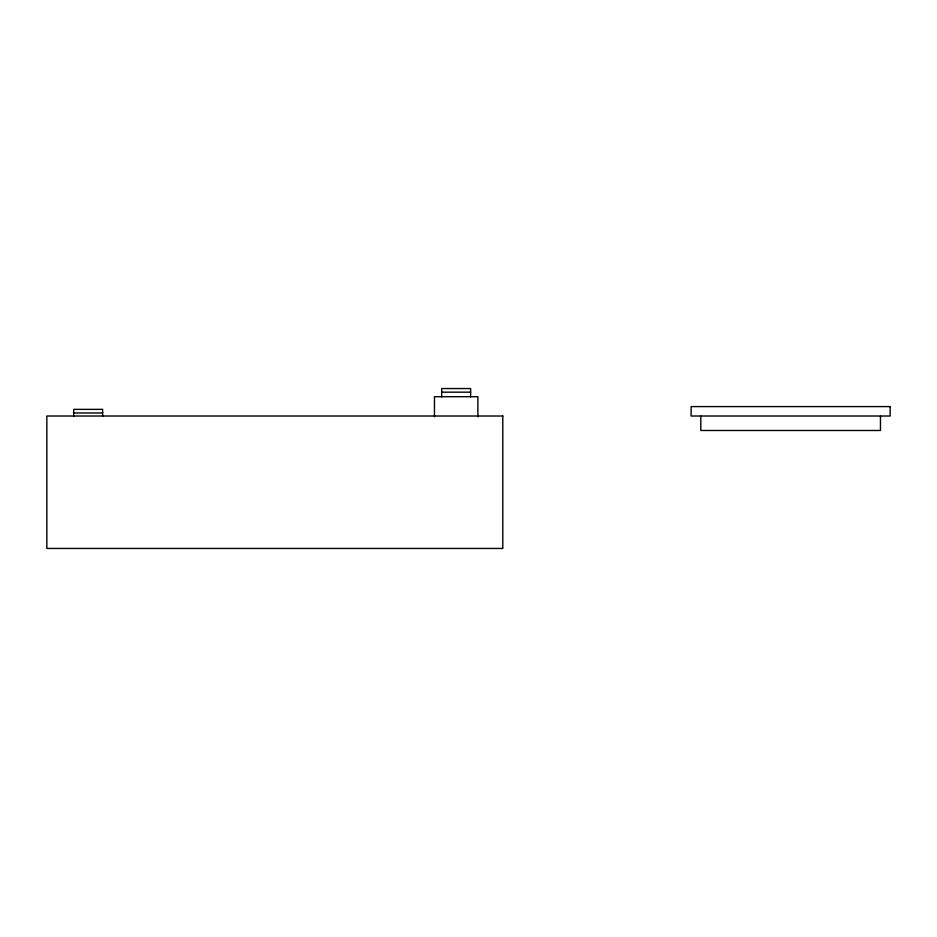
<?xml version="1.0" encoding="UTF-8"?>
<svg xmlns="http://www.w3.org/2000/svg" width="937" height="937" viewBox="0 0 937 937"><rect width="100%" height="100%" fill="white"/><g stroke="black" fill="none" stroke-linecap="round" stroke-linejoin="round"><path stroke-width="1.41" d="M441.702 392.17L470.643 392.17M73.707 412.983L102.648 412.983M880.464 416.016L880.464 430.481L700.817 430.481L700.817 416.016M477.882 416.813L477.882 396.702L434.463 396.702L434.463 416.813M470.643 396.913L470.643 388.55L441.702 388.55L441.702 396.913M102.648 416.297L102.648 409.364L73.707 409.364L73.707 416.297M890.15 406.599L691.119 406.599L691.119 416.016L890.15 416.016L890.15 406.599M502.794 416.016L46.85 416.016L46.85 548.45L502.794 548.45L502.794 416.016"/></g></svg>
